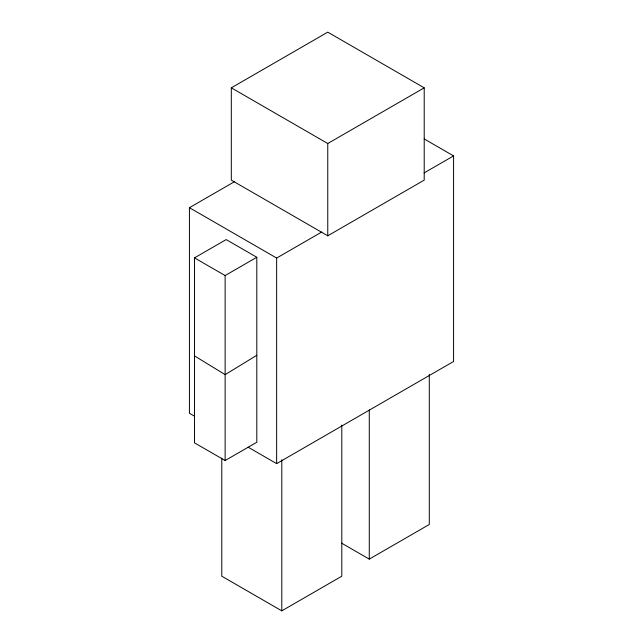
<?xml version="1.0" encoding="UTF-8"?>
<svg xmlns="http://www.w3.org/2000/svg" width="643" height="643" viewBox="0 0 643 643"><rect width="100%" height="100%" fill="white"/><g stroke="black" fill="none" stroke-linecap="round" stroke-linejoin="round"><path stroke-width="0.96" d="M256.806 355.29L225.138 374.644L194.491 355.884M231.311 87.834L327.761 32.15L424.211 87.834L424.211 180.12L327.761 235.804L231.311 180.12L231.311 87.834L327.761 143.518L424.211 87.834M194.604 416.278L189.428 413.28L189.428 207.697L234.526 181.664M194.491 257.867L226.167 239.582L256.806 257.272L256.806 442.247L225.138 460.533L194.491 442.842L194.491 257.867L225.138 275.558L256.806 257.272M189.428 207.697L276.643 258.052L321.741 232.019M424.083 172.927L453.572 155.903L453.572 361.487L276.643 463.635L248.142 447.182M341.449 543.054L369.275 559.121L429.291 524.479L429.291 374.379M221.787 458.121L221.787 576.2L281.795 610.85L341.803 576.2L341.803 425.103M424.211 138.952L453.572 155.903M369.275 410.025L369.275 559.121M327.761 143.518L327.761 235.804M281.795 459.745L281.795 610.85M276.643 258.052L276.643 463.635M225.138 275.558L225.138 460.533"/></g></svg>
